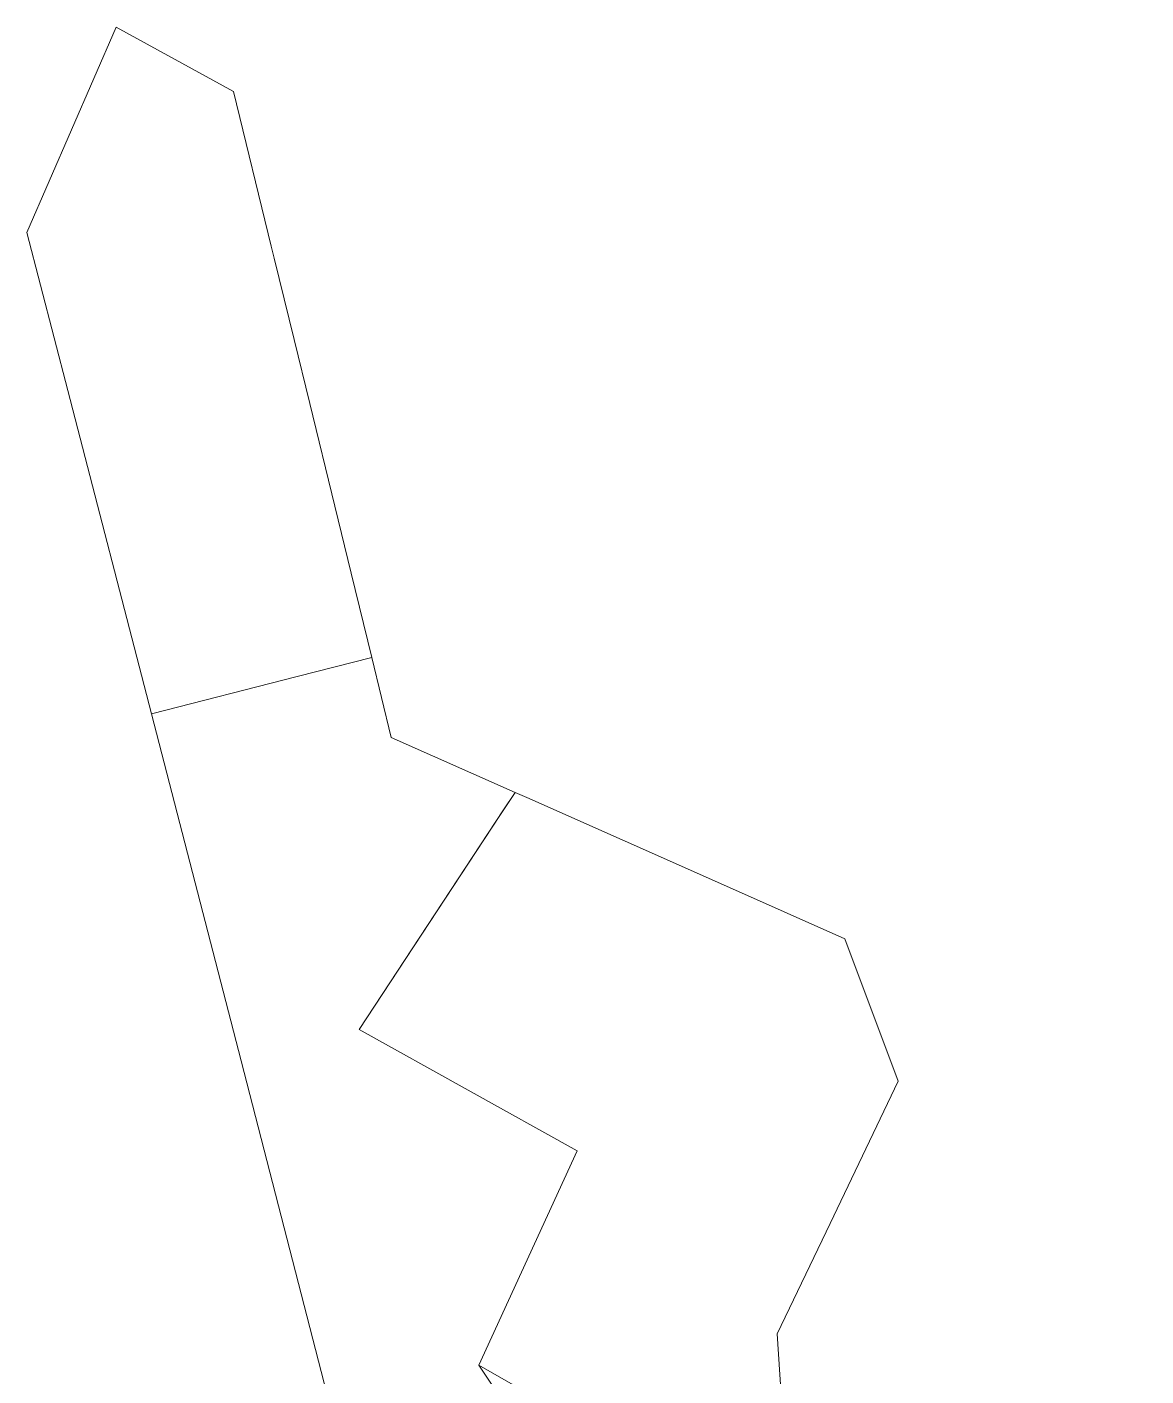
# Model space of a CAD drawing. Header units: inches. Extents: x 470001 to 470123, y 4349638 to 4349771.
# Drawn here: x 470091.3 to 470114.37, y 4349742.81 to 4349770.61 of the extents above; entities that cross this region are included whole.
import ezdxf

# ---------------------------------------------------------------- set-up
doc = ezdxf.new("R2010")
doc.units = ezdxf.units.IN
doc.header["$MEASUREMENT"] = 0
doc.layers.add('0.500-1.000', color=7, linetype='Continuous', lineweight=0)
doc.layers.add('1.000-1.500', color=7, linetype='Continuous', lineweight=0)

msp = doc.modelspace()

# ---------------------------------------------------------------- linework, layer by layer
at = {"layer": '0.500-1.000'}
msp.add_lwpolyline([(470096.871, 4349757.221), (470093.868, 4349756.452), (470092.145, 4349763.118), (470091.304, 4349766.375), (470093.143, 4349770.611), (470095.562, 4349769.284), (470096.341, 4349766.095), (470096.401, 4349765.847), (470096.81, 4349764.172), (470097.132, 4349762.854), (470097.649, 4349760.737), (470097.986, 4349759.355), (470098.411, 4349757.616), (470096.871, 4349757.221)], close=True, dxfattribs=at)
for points in [[(470109.856, 4349729.218), (470100.621, 4349743.027), (470102.645, 4349747.444), (470098.153, 4349749.95), (470101.053, 4349754.357), (470101.368, 4349754.835), (470101.611, 4349754.727), (470105.664, 4349752.928), (470108.167, 4349751.817), (470109.26, 4349748.883), (470107.86, 4349745.952), (470106.771, 4349743.672), (470106.972, 4349740.536)], [(470105.159, 4349740.434), (470100.621, 4349743.027), (470109.856, 4349729.218)]]:
    msp.add_lwpolyline(points, dxfattribs=at)
at = {"layer": '1.000-1.500'}
msp.add_lwpolyline([(470098.411, 4349757.616), (470098.812, 4349755.969), (470101.368, 4349754.835), (470101.13, 4349754.474), (470098.153, 4349749.95), (470102.645, 4349747.444), (470100.621, 4349743.027), (470106.299, 4349739.782), (470109.856, 4349729.218), (470114.373, 4349727.421), (470110.826, 4349722.422), (470110.138, 4349718.026), (470107.154, 4349716.026), (470103.459, 4349714.397), (470104.254, 4349720.146), (470106.075, 4349727.256), (470101.011, 4349728.805), (470100.433, 4349731.043), (470099.259, 4349735.588), (470097.55, 4349742.202), (470095.716, 4349749.299), (470093.868, 4349756.452), (470096.871, 4349757.221), (470098.411, 4349757.616)], close=True, dxfattribs=at)

doc.saveas('drawing.dxf')
